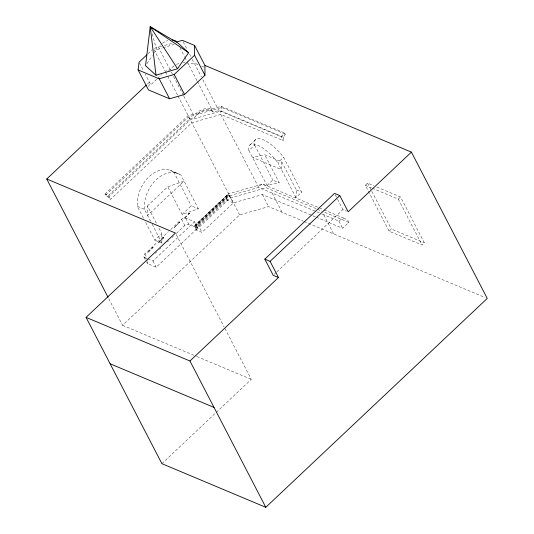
<?xml version="1.0" encoding="UTF-8"?>
<svg xmlns="http://www.w3.org/2000/svg" width="534" height="534" viewBox="0 0 534 534"><rect width="100%" height="100%" fill="white"/><g stroke="black" fill="none" stroke-linecap="round" stroke-linejoin="round"><path stroke-width="0.4" stroke-dasharray="2.67 2" d="M153.018 247.622C153.091 246.868 152.751 248.777 152.677 247.469L147.558 252.802L153.011 247.516M163.611 237.737L158.111 242.943L163.537 237.47M179.464 222.738L179.444 222.291L179.17 222.524M179.304 222.364L174.184 227.691L179.604 222.284M189.497 213.446C188.782 212.258 189.21 214.548 189.457 213.213M281.805 161.915L281.418 169.578L252.495 157.43L264.697 154.727L281.805 161.915L296.337 189.95L295.949 197.613L301.697 192.2L283.594 157.276A24.43 8.684 46.7 0 0 263.175 139.714A24.43 8.684 46.7 0 0 254.671 145.128L248.931 150.548L267.027 185.465L279.229 182.762L264.697 154.727M148.859 86.828L149.42 82.183L147.004 84.459M152.964 247.609L152.47 247.789M163.431 238.024L163.117 237.643M163.504 237.383C161.889 238.071 164.285 238.338 163.297 237.55M179.611 222.544L179.578 222.191M189.303 213.653L188.956 213.547L189.323 213.233L183.996 218.593L189.396 213.26M315.307 216.817L262.368 194.583L233.398 202.893L201.952 232.41L196.192 229.994L194.803 226.57L195.184 225.028L228.305 193.929L261.88 184.297L263.315 184.35L323.284 209.535M163.511 237.884L163.11 237.583L163.417 237.383M179.684 222.177C177.949 222.791 180.632 222.364 179.097 222.678M179.077 222.544L179.591 222.498M188.963 213.4L189.457 213.286M147.865 252.722L147.578 252.462M174.491 227.611L174.197 227.351M163.077 237.643L163.564 237.637M179.204 222.398L179.598 222.351L179.237 222.224M179.531 222.578L179.19 222.645M146.923 63.693L152.457 55.683M154.306 53.013L156.609 49.675L162.196 47.993M152.677 247.469L152.477 247.723M158.411 242.937L158.218 242.603M184.303 218.593L184.056 218.286M152.918 247.436L152.517 247.416L152.918 247.209M179.144 222.304L179.477 222.264M179.404 222.718L179.284 222.705M148.045 53.72L152.237 49.769M156.776 79.172L150.788 84.819L145.195 74.039M157.376 78.605L161.568 74.653M104.971 194.042L187.868 115.865L196.091 113.502A11.434 6.688 -27.4 0 1 211.457 109.096L221.129 106.319L284.862 133.086L285.443 134.201A2.904 2.116 -67.2 0 0 283.988 137.458A3.324 2.423 -67.2 0 0 283.08 140.555L220.809 114.403L191.839 122.72L110.518 199.416A3.324 1.181 46.7 0 0 108.168 197.253A2.904 1.035 46.7 0 0 105.552 195.164L104.971 194.042L108.495 195.524L110.518 199.416M105.552 195.164L188.449 116.979L221.71 107.434L285.443 134.201M108.495 195.524L189.824 118.828L194.803 117.4A11.154 6.521 -27.4 0 1 204.255 110.812A11.154 6.521 -27.4 0 1 213.28 112.1L218.793 110.518L281.064 136.671L283.08 140.555M108.168 197.253L190.191 119.896L221.069 111.039L283.988 137.458M147.431 205.957L167.769 186.78L184.016 181.126L147.618 215.456L147.431 205.957L156.495 223.439M250.259 144.581L256 139.167M145.715 222.491L154.873 240.153L161.782 233.638L158.384 227.077M182.114 214.454L191.265 205.824L198.361 208.807L182.114 214.454L167.769 186.78M145.408 258.91L144.694 257.528A4.032 2.363 -27.4 0 1 144.888 253.877L168.35 231.749M170.753 229.48L181.58 219.267A3.111 1.816 -27.4 0 1 185.658 218.099L194.509 221.817L197.734 228.038L156.188 267.22L147.918 263.743L146.843 261.673M155.327 253.283L156.535 252.148M159.539 249.311L160.741 248.177M167.362 241.935L168.564 240.801M172.175 237.396L173.376 236.262M176.38 233.425L184.804 225.488A3.111 1.816 -27.4 0 1 188.876 224.313L197.734 228.038M281.064 136.671L284.862 133.086M147.698 258.796L152.964 261.006L194.509 221.817M196.192 229.994L230.207 198.054L266.186 187.728L316.682 208.934M295.949 197.613L277.854 162.69L283.594 157.276M267.027 185.465L272.774 180.051L279.229 182.762M108.796 298.713L122.58 325.319L239.632 214.928L268.602 206.611L303.339 221.203M376.79 187.013L400.58 197.006L424.363 242.883L422.08 245.033L389.086 231.175L365.303 185.298L367.586 183.149L373.72 185.725M274.423 274.176L276.245 272.46M276.846 271.893L342.921 209.575L346.673 211.15M316.068 217.138L342.608 228.278L348.815 222.424L322.803 211.504M372.211 188.195L398.304 199.155L400.58 197.006M389.086 231.175L391.362 229.026L424.363 242.883M161.895 463.666L215.649 412.976M216.257 412.402L251.287 379.367L224.474 327.642M194.923 225.415L227.003 195.277L229.687 195.738L258.656 187.427L319.185 212.846M194.79 225.929L227.524 195.177M194.803 226.57L228.151 195.217A8.671 3.084 46.7 0 0 227.631 200.477L233.398 202.893L228.305 193.929L228.879 195.451A8.037 0.4 60.6 0 0 230.207 198.054M195.184 225.028L197.46 224.907L228.879 195.411M194.95 227.31L226.376 197.807L226.343 195.911L227.003 195.277M195.237 228.138L229.687 195.738M195.658 229.039L227.077 199.542L226.376 197.807M152.631 247.783L152.837 247.462M179.444 222.725L179.097 222.611M261.88 184.297L259.811 185.665L258.656 187.427L220.809 114.403A3.538 1.902 90 0 1 221.076 111.052M162.99 47.753L174.164 44.389M161.495 46.325L153.438 48.634L165.166 71.262L170.146 69.834A11.154 6.521 -27.4 0 1 174.111 65.862M164.579 45.437L172.275 43.227M189.016 213.8C190.565 212.692 188.188 213.507 188.936 213.48M152.998 247.235L152.37 247.402L152.691 248.043M197.46 224.907L198.268 225.241L201.952 232.41M197.94 64.547L194.136 62.945L188.622 64.527A11.154 6.521 -27.4 0 0 187.674 63.7M201.745 66.143L205.557 67.745M365.303 185.298L371.444 187.875M296.337 189.95L301.697 192.2M324.051 209.855L345.578 218.9M317.45 209.255L322.035 211.184M322.222 214.121L338.903 221.129A8.671 6.321 -67.2 0 1 348.815 222.424M304.093 221.517L484.952 297.471M170.012 170.266L177.108 173.243M143.426 218.079L137.325 206.304A29.377 21.413 -67.2 0 1 149.079 176.707A29.377 21.413 -67.2 0 1 173.724 171.975L180.812 174.958L198.361 208.807M137.325 206.304L144.42 209.281L150.635 221.283M154.873 240.153L161.962 243.13L161.782 233.638M144.694 257.528L146.95 258.476M122.58 325.319L196.125 356.205M196.892 356.525L251.287 379.367M263.315 184.35L264.644 185.185A8.037 4.319 90 0 1 266.186 187.728M227.077 199.542L227.618 200.49M398.304 199.155L422.08 245.033M367.586 183.149L371.417 190.545M371.804 191.285L391.362 229.026M335.292 194.863L337.201 198.541M337.581 199.275L342.921 209.575M338.903 221.129L342.608 228.278M323.744 214.761L333.683 233.945M254.671 145.128L272.774 180.051M272.146 193.094L282.092 212.278M221.129 106.319L221.71 107.434A3.364 1.809 90 0 0 221.063 109.076L221.069 111.039M183.162 41.785L187.327 49.809M189.597 54.188L190.731 56.377M192.24 59.301L201.338 76.849M202.86 79.78L218.793 110.518M262.368 194.583L268.602 206.611M179.925 47.74L184.464 56.504M184.837 57.231L186.733 60.883M187.114 61.61L196.973 80.627M197.346 81.362L213.28 112.1M211.457 109.096L212.038 110.211A11.434 6.688 -27.4 0 0 196.672 114.623L196.091 113.502M170.146 69.834L158.418 47.206A11.154 6.521 -27.4 0 1 160.347 44.896M171.281 72.03L173.176 75.688M173.557 76.415L183.422 95.446M183.803 96.18L194.803 117.4M165.547 71.99L177.682 95.412M178.062 96.14L189.824 118.828M239.632 214.928L191.839 122.72L187.868 115.865M139.441 62.939L143.659 71.082M173.724 171.975L191.265 205.824M185.658 218.099L188.876 224.313M181.58 219.267L184.804 225.488M176.213 234.539L224.093 326.901M152.15 224.193L161.962 243.13M152.964 261.006L156.188 267.22M144.888 253.877L146.683 257.328M143.926 256.927L145.361 259.684M163.044 237.83L163.297 238.117L163.431 237.637M152.21 33.829L156.609 49.675M176.454 64.474A11.154 6.521 -27.4 0 1 179.598 63.239M183.296 62.652A11.154 6.521 -27.4 0 1 184.964 62.745M162.383 43.241A11.154 6.521 -27.4 0 1 167.87 40.617M144.42 209.281A29.377 21.413 -67.2 0 1 156.175 179.691A29.377 21.413 -67.2 0 1 180.812 174.958M147.918 263.743A4.032 2.363 -27.4 0 1 147.257 261.159M147.491 260.792A4.032 2.363 -27.4 0 1 147.778 260.438M248.931 150.548A24.43 8.684 46.7 0 1 257.435 145.128A24.43 8.684 46.7 0 1 277.854 162.69"/><path stroke-width="0.8" d="M146.843 54.848L139.06 62.198L138.119 69.941L148.485 89.926L169.572 98.783L184.544 94.491L204.936 75.254L194.576 55.269L194.59 45.437L182.408 40.324L176.894 41.906A11.154 6.521 -27.4 0 0 172.142 40.03M204.936 75.254L204.949 65.428L194.59 45.437M188.622 52.719L150.228 26.7L145.535 65.695L156.008 75.227L177.548 68.732L188.622 52.719L178.149 43.187L150.228 26.7L156.008 75.227M108.028 297.238L46.745 179.01L146.396 85.033M138.119 69.941L159.212 78.798L174.184 74.506L194.576 55.269M204.949 65.428L411.42 152.137L487.255 298.439L265.792 507.3L161.895 463.666L86.061 317.363L175.446 233.064L46.745 179.01M86.061 317.363L189.957 360.997L278.461 277.526L273.214 275.317L264.824 259.13L334.531 193.388L339.784 195.598L348.175 211.778L411.42 152.137M264.824 259.13L270.07 261.34L339.784 195.598M110.117 363.781L214.014 407.409M150.228 26.7L177.548 68.732M174.184 74.506L184.544 94.491M270.07 261.34L278.461 277.526M159.212 78.798L169.572 98.783M189.957 360.997L265.792 507.3"/></g></svg>
